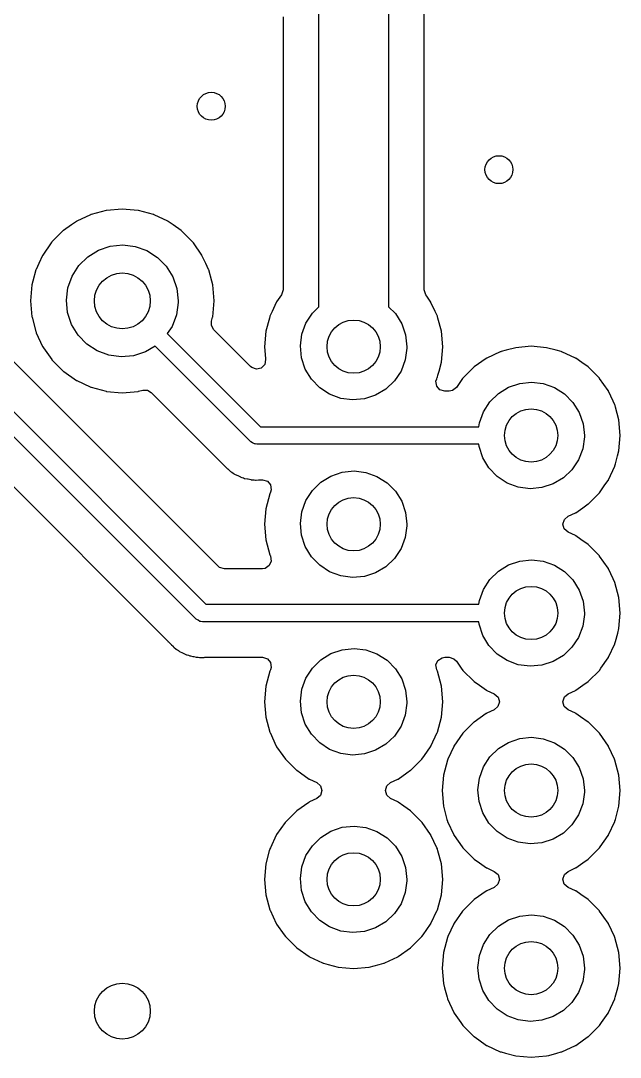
# Model space of a CAD drawing. Extents: x 3.43 to 6.79, y -5.81 to -1.74.
# Drawn here: x 5.97 to 6.308, y -5.2 to -4.616 of the extents above; entities that cross this region are included whole.
import ezdxf

# ---------------------------------------------------------------- set-up
doc = ezdxf.new("R2010")
doc.units = 0
doc.header["$MEASUREMENT"] = 0
doc.layers.add('BLACK', color=7, linetype='CONTINUOUS')

msp = doc.modelspace()

# ---------------------------------------------------------------- linework, layer by layer
at = {"layer": 'BLACK', "linetype": 'CONTINUOUS'}
for p, q in [((6.13795, -4.77711), (6.13795, -4.49386)), ((6.17732, -4.50481), (6.17732, -4.77708)), ((6.19734, -4.7675), (6.19734, -4.51531)), ((6.11793, -4.61374), (6.11793, -4.76749)), ((6.01813, -4.7229), (6.00984, -4.72513)), ((6.01834, -4.72285), (6.01813, -4.7229)), ((6.01813, -4.7229), (6.01813, -4.7229)), ((6.02732, -4.72206), (6.01834, -4.72285)), ((6.0363, -4.72285), (6.02732, -4.72206)), ((6.03651, -4.7229), (6.0363, -4.72285)), ((6.0448, -4.72513), (6.03651, -4.7229)), ((6.03651, -4.7229), (6.03651, -4.7229)), ((6.00944, -4.72527), (6.00166, -4.7289)), ((6.00963, -4.72518), (6.00944, -4.72527)), ((6.00944, -4.72527), (6.00944, -4.72527)), ((6.00984, -4.72513), (6.00963, -4.72518)), ((6.00984, -4.72513), (6.00984, -4.72513)), ((6.04501, -4.72518), (6.0448, -4.72513)), ((6.0448, -4.72513), (6.0448, -4.72513)), ((6.0452, -4.72527), (6.04501, -4.72518)), ((6.05298, -4.7289), (6.0452, -4.72527)), ((6.0452, -4.72527), (6.0452, -4.72527)), ((5.99408, -4.73416), (5.9877, -4.74054)), ((5.99426, -4.73404), (5.99408, -4.73416)), ((5.99875, -4.73089), (5.99426, -4.73404)), ((5.99426, -4.73404), (5.99426, -4.73404)), ((6.00146, -4.72899), (5.99875, -4.73089)), ((6.00166, -4.7289), (6.00146, -4.72899)), ((6.00166, -4.7289), (6.00166, -4.7289)), ((6.05318, -4.72899), (6.05298, -4.7289)), ((6.05298, -4.7289), (6.05298, -4.7289)), ((6.05588, -4.73089), (6.05318, -4.72899)), ((6.06038, -4.73404), (6.05588, -4.73089)), ((6.06056, -4.73416), (6.06038, -4.73404)), ((6.06038, -4.73404), (6.06038, -4.73404)), ((6.06693, -4.74054), (6.06056, -4.73416)), ((5.9873, -4.74111), (5.98253, -4.74792)), ((5.98758, -4.74071), (5.9873, -4.74111)), ((5.9877, -4.74054), (5.98758, -4.74071)), ((5.98758, -4.74071), (5.98758, -4.74071)), ((6.00793, -4.74896), (6.01391, -4.74528)), ((6.01391, -4.74528), (6.02056, -4.74301)), ((6.02056, -4.74301), (6.02754, -4.74228)), ((6.02754, -4.74228), (6.03451, -4.74311)), ((6.03451, -4.74311), (6.04113, -4.74547)), ((6.04113, -4.74547), (6.04705, -4.74923)), ((6.06706, -4.74071), (6.06693, -4.74054)), ((6.06734, -4.74111), (6.06706, -4.74071)), ((6.06706, -4.74071), (6.06706, -4.74071)), ((6.0721, -4.74792), (6.06734, -4.74111)), ((5.98244, -4.74812), (5.98029, -4.75274)), ((5.98253, -4.74792), (5.98244, -4.74812)), ((5.98244, -4.74812), (5.98244, -4.74812)), ((6.00291, -4.75387), (6.00793, -4.74896)), ((6.04705, -4.74923), (6.052, -4.75421)), ((6.07219, -4.74812), (6.0721, -4.74792)), ((6.07435, -4.75274), (6.07219, -4.74812)), ((6.07219, -4.74812), (6.07219, -4.74812)), ((5.97867, -4.7563), (5.97694, -4.76273)), ((5.97873, -4.75609), (5.97867, -4.7563)), ((5.97867, -4.7563), (5.97867, -4.7563)), ((5.98029, -4.75274), (5.97873, -4.75609)), ((5.99911, -4.75977), (6.00291, -4.75387)), ((6.052, -4.75421), (6.05572, -4.76017)), ((6.07591, -4.75609), (6.07435, -4.75274)), ((6.07597, -4.7563), (6.07591, -4.75609)), ((6.07769, -4.76273), (6.07597, -4.7563)), ((6.07597, -4.7563), (6.07597, -4.7563)), ((5.97694, -4.76273), (5.97639, -4.7648)), ((5.99671, -4.76637), (5.99911, -4.75977)), ((6.05572, -4.76017), (6.05803, -4.7668)), ((6.07825, -4.7648), (6.07769, -4.76273)), ((5.97639, -4.7648), (5.97561, -4.77378)), ((5.99583, -4.77334), (5.99671, -4.76637)), ((6.05803, -4.7668), (6.05881, -4.77378)), ((6.07903, -4.77378), (6.07825, -4.7648)), ((6.11793, -4.76749), (6.11704, -4.77034)), ((6.19824, -4.77035), (6.19734, -4.7675)), ((5.97561, -4.77378), (5.97639, -4.78276)), ((5.99651, -4.78032), (5.99583, -4.77334)), ((6.0588, -4.77466), (6.05783, -4.78161)), ((6.05881, -4.77378), (6.0588, -4.77466)), ((6.07825, -4.78276), (6.07903, -4.77378)), ((6.11406, -4.77465), (6.11165, -4.77982)), ((6.11415, -4.77446), (6.11406, -4.77465)), ((6.11406, -4.77465), (6.11406, -4.77465)), ((6.11427, -4.77428), (6.11415, -4.77446)), ((6.11704, -4.77034), (6.11427, -4.77428)), ((6.11427, -4.77428), (6.11427, -4.77428)), ((6.1988, -4.77114), (6.19824, -4.77035)), ((6.20112, -4.77446), (6.1988, -4.77114)), ((6.20121, -4.77465), (6.20112, -4.77446)), ((6.20362, -4.77982), (6.20121, -4.77465)), ((6.20121, -4.77465), (6.20121, -4.77465)), ((5.99873, -4.78699), (5.99651, -4.78032)), ((6.11165, -4.77982), (6.11045, -4.78239)), ((6.13076, -4.78622), (6.13439, -4.7806)), ((6.13439, -4.7806), (6.13795, -4.77711)), ((6.17732, -4.77708), (6.18114, -4.78093)), ((6.18114, -4.78093), (6.18469, -4.7866)), ((6.20482, -4.78239), (6.20362, -4.77982)), ((6.08128, -4.92317), (5.945, -4.7869)), ((5.97639, -4.78276), (5.97645, -4.78296)), ((5.97645, -4.78296), (5.97645, -4.78296)), ((5.97645, -4.78296), (5.97862, -4.79106)), ((6.00236, -4.79299), (5.99873, -4.78699)), ((6.05783, -4.78161), (6.05533, -4.78817)), ((6.07752, -4.78759), (6.07758, -4.78525)), ((6.07758, -4.78525), (6.07819, -4.78296)), ((6.07819, -4.78296), (6.07825, -4.78276)), ((6.07819, -4.78296), (6.07819, -4.78296)), ((6.11018, -4.78341), (6.10819, -4.79084)), ((6.1104, -4.7826), (6.11018, -4.78341)), ((6.11045, -4.78239), (6.1104, -4.7826)), ((6.1104, -4.7826), (6.1104, -4.7826)), ((6.12848, -4.79251), (6.13076, -4.78622)), ((6.18469, -4.7866), (6.18689, -4.79292)), ((6.20487, -4.7826), (6.20482, -4.78239)), ((6.20509, -4.78341), (6.20487, -4.7826)), ((6.20487, -4.7826), (6.20487, -4.7826)), ((6.20708, -4.79084), (6.20509, -4.78341)), ((5.91882, -4.78902), (6.07444, -4.94465)), ((5.97862, -4.79106), (5.97873, -4.79146)), ((5.97873, -4.79146), (5.97882, -4.79166)), ((5.97882, -4.79166), (5.97882, -4.79166)), ((5.97882, -4.79166), (5.98244, -4.79944)), ((6.00724, -4.79804), (6.00236, -4.79299)), ((6.05533, -4.78817), (6.05267, -4.79217)), ((6.05267, -4.79217), (6.10515, -4.84465)), ((6.07886, -4.79005), (6.07752, -4.78759)), ((6.09961, -4.8108), (6.07886, -4.79005)), ((6.10819, -4.79084), (6.10742, -4.79956)), ((6.12764, -4.79914), (6.12848, -4.79251)), ((6.18689, -4.79292), (6.18763, -4.79956)), ((6.20784, -4.79956), (6.20708, -4.79084)), ((6.06892, -4.95305), (5.91193, -4.79606)), ((6.01312, -4.80189), (6.00724, -4.79804)), ((5.98244, -4.79944), (5.98244, -4.79944)), ((5.98244, -4.79944), (5.98253, -4.79963)), ((5.98253, -4.79963), (5.98287, -4.80011)), ((5.98287, -4.80011), (5.98753, -4.80677)), ((6.0197, -4.80434), (6.01312, -4.80189)), ((6.02666, -4.80526), (6.0197, -4.80434)), ((6.03365, -4.80463), (6.02666, -4.80526)), ((6.04033, -4.80246), (6.03365, -4.80463)), ((6.04579, -4.7992), (6.04033, -4.80246)), ((6.09963, -4.85305), (6.04579, -4.7992)), ((6.10742, -4.79956), (6.10801, -4.80623)), ((6.12829, -4.8058), (6.12764, -4.79914)), ((6.18762, -4.8004), (6.18669, -4.80702)), ((6.18763, -4.79956), (6.18762, -4.8004)), ((6.20708, -4.80828), (6.20784, -4.79956)), ((6.24026, -4.80247), (6.23272, -4.80599)), ((6.24046, -4.80238), (6.24026, -4.80247)), ((6.24026, -4.80247), (6.24026, -4.80247)), ((6.24067, -4.80232), (6.24046, -4.80238)), ((6.24362, -4.80153), (6.24067, -4.80232)), ((6.24067, -4.80232), (6.24067, -4.80232)), ((6.24891, -4.80012), (6.24362, -4.80153)), ((6.25763, -4.79935), (6.24891, -4.80012)), ((6.26635, -4.80012), (6.25763, -4.79935)), ((6.27165, -4.80153), (6.26635, -4.80012)), ((6.2746, -4.80232), (6.27165, -4.80153)), ((6.27481, -4.80238), (6.2746, -4.80232)), ((6.2746, -4.80232), (6.2746, -4.80232)), ((6.275, -4.80247), (6.27481, -4.80238)), ((6.28254, -4.80599), (6.275, -4.80247)), ((6.275, -4.80247), (6.275, -4.80247)), ((5.98753, -4.80677), (5.9877, -4.80702)), ((5.9877, -4.80702), (5.99408, -4.81339)), ((6.10751, -4.8096), (6.10557, -4.8116)), ((6.10806, -4.80686), (6.10751, -4.8096)), ((6.10801, -4.80623), (6.10806, -4.80686)), ((6.1304, -4.81215), (6.12829, -4.8058)), ((6.18669, -4.80702), (6.18432, -4.81328)), ((6.20573, -4.81332), (6.20708, -4.80828)), ((6.23235, -4.8062), (6.22554, -4.81097)), ((6.23253, -4.80608), (6.23235, -4.8062)), ((6.23235, -4.8062), (6.23235, -4.8062)), ((6.23272, -4.80599), (6.23253, -4.80608)), ((6.23272, -4.80599), (6.23272, -4.80599)), ((6.28274, -4.80608), (6.28254, -4.80599)), ((6.28254, -4.80599), (6.28254, -4.80599)), ((6.28614, -4.80846), (6.28274, -4.80608)), ((6.28973, -4.81097), (6.28614, -4.80846)), ((5.99408, -4.81339), (5.99426, -4.81351)), ((5.99426, -4.81351), (5.99426, -4.81351)), ((5.99426, -4.81351), (5.9943, -4.81354)), ((5.9943, -4.81354), (6.00146, -4.81856)), ((6.10021, -4.81131), (6.09961, -4.8108)), ((6.10284, -4.81224), (6.10021, -4.81131)), ((6.10557, -4.8116), (6.10284, -4.81224)), ((6.13387, -4.81787), (6.1304, -4.81215)), ((6.18432, -4.81328), (6.18062, -4.81885)), ((6.20482, -4.81674), (6.20515, -4.8155)), ((6.20515, -4.8155), (6.20573, -4.81332)), ((6.22536, -4.8111), (6.21917, -4.81729)), ((6.22554, -4.81098), (6.22536, -4.8111)), ((6.22554, -4.81097), (6.22554, -4.81098)), ((6.28973, -4.81098), (6.28973, -4.81097)), ((6.28991, -4.8111), (6.28973, -4.81098)), ((6.2961, -4.81729), (6.28991, -4.8111)), ((5.90973, -4.82217), (6.05257, -4.96501)), ((6.00146, -4.81856), (6.00166, -4.81865)), ((6.00166, -4.81865), (6.00166, -4.81865)), ((6.00166, -4.81865), (6.0092, -4.82217)), ((6.0092, -4.82217), (6.00963, -4.82237)), ((6.13851, -4.82268), (6.13387, -4.81787)), ((6.18062, -4.81885), (6.17577, -4.82346)), ((6.20401, -4.81896), (6.20443, -4.81757)), ((6.20441, -4.82173), (6.20401, -4.81896)), ((6.20624, -4.82384), (6.20441, -4.82173)), ((6.20443, -4.81757), (6.20472, -4.81693)), ((6.20472, -4.81693), (6.20473, -4.81693)), ((6.20473, -4.81693), (6.20482, -4.81674)), ((6.21905, -4.81747), (6.21551, -4.82251)), ((6.21917, -4.81729), (6.21905, -4.81747)), ((6.21905, -4.81747), (6.21905, -4.81747)), ((6.24486, -4.82242), (6.25119, -4.82026)), ((6.25119, -4.82026), (6.25784, -4.81956)), ((6.25784, -4.81956), (6.26448, -4.82036)), ((6.26448, -4.82036), (6.27079, -4.8226)), ((6.29622, -4.81747), (6.2961, -4.81729)), ((6.30099, -4.82428), (6.29622, -4.81747)), ((6.29622, -4.81747), (6.29622, -4.81747)), ((6.00963, -4.82237), (6.00984, -4.82243)), ((6.00984, -4.82243), (6.00984, -4.82243)), ((6.00984, -4.82243), (6.01813, -4.82465)), ((6.01813, -4.82465), (6.01813, -4.82465)), ((6.01813, -4.82465), (6.01834, -4.8247)), ((6.01834, -4.8247), (6.02732, -4.82549)), ((6.02732, -4.82549), (6.0363, -4.8247)), ((6.0363, -4.8247), (6.03651, -4.82465)), ((6.03651, -4.82465), (6.0388, -4.82403)), ((6.03651, -4.82465), (6.03651, -4.82465)), ((6.0388, -4.82403), (6.04159, -4.8241)), ((6.04159, -4.8241), (6.04359, -4.82532)), ((6.04359, -4.82532), (6.06372, -4.84545)), ((6.14411, -4.82634), (6.13851, -4.82268)), ((6.15038, -4.82867), (6.14411, -4.82634)), ((6.17003, -4.82688), (6.16367, -4.82895)), ((6.17577, -4.82346), (6.17003, -4.82688)), ((6.20892, -4.82463), (6.20624, -4.82384)), ((6.21145, -4.82463), (6.20892, -4.82463)), ((6.21333, -4.82426), (6.21145, -4.82463)), ((6.21551, -4.82251), (6.21333, -4.82426)), ((6.23439, -4.8306), (6.23916, -4.82592)), ((6.23916, -4.82592), (6.24486, -4.82242)), ((6.27079, -4.8226), (6.27643, -4.82618)), ((6.27643, -4.82618), (6.28114, -4.83093)), ((6.30112, -4.82446), (6.30099, -4.82428)), ((6.30121, -4.82465), (6.30112, -4.82446)), ((6.30381, -4.83024), (6.30121, -4.82465)), ((6.30121, -4.82465), (6.30121, -4.82465)), ((6.15701, -4.82956), (6.15038, -4.82867)), ((6.16367, -4.82895), (6.15701, -4.82956)), ((6.23076, -4.83622), (6.23439, -4.8306)), ((6.28114, -4.83093), (6.28469, -4.8366)), ((6.30482, -4.83239), (6.30381, -4.83024)), ((6.30487, -4.8326), (6.30482, -4.83239)), ((6.30517, -4.8337), (6.30487, -4.8326)), ((6.30487, -4.8326), (6.30487, -4.8326)), ((6.30708, -4.84084), (6.30517, -4.8337)), ((6.22848, -4.84251), (6.23076, -4.83622)), ((6.28469, -4.8366), (6.28689, -4.84292)), ((6.06372, -4.84545), (6.08328, -4.86501)), ((6.10515, -4.84465), (6.22821, -4.84465)), ((6.22821, -4.84465), (6.22848, -4.84251)), ((6.28689, -4.84292), (6.28763, -4.84956)), ((6.30784, -4.84956), (6.30708, -4.84084)), ((6.28762, -4.8504), (6.28669, -4.85702)), ((6.28763, -4.84956), (6.28762, -4.8504)), ((6.30708, -4.85828), (6.30784, -4.84956)), ((6.10069, -4.85363), (6.09963, -4.85305)), ((6.10171, -4.85429), (6.10069, -4.85363)), ((6.10196, -4.85432), (6.10171, -4.85429)), ((6.10206, -4.85438), (6.10196, -4.85432)), ((6.10224, -4.85436), (6.10206, -4.85438)), ((6.10311, -4.85449), (6.10224, -4.85436)), ((6.22816, -4.85449), (6.10311, -4.85449)), ((6.22829, -4.8558), (6.22816, -4.85449)), ((6.2304, -4.86215), (6.22829, -4.8558)), ((6.28669, -4.85702), (6.28432, -4.86328)), ((6.23387, -4.86787), (6.2304, -4.86215)), ((6.30512, -4.86559), (6.30634, -4.86104)), ((6.30634, -4.86104), (6.30708, -4.85828)), ((6.08328, -4.86501), (6.08358, -4.86534)), ((6.08358, -4.86534), (6.08374, -4.86559)), ((6.08374, -4.86559), (6.08397, -4.8658)), ((6.08397, -4.8658), (6.08569, -4.86743)), ((6.08569, -4.86743), (6.08581, -4.86754)), ((6.08581, -4.86754), (6.08658, -4.86831)), ((6.08658, -4.86831), (6.08671, -4.86841)), ((6.08671, -4.86841), (6.08706, -4.86871)), ((6.08706, -4.86871), (6.08833, -4.8699)), ((6.23851, -4.87268), (6.23387, -4.86787)), ((6.28062, -4.86885), (6.27577, -4.87346)), ((6.28432, -4.86328), (6.28062, -4.86885)), ((6.30121, -4.87447), (6.30473, -4.86693)), ((6.30473, -4.86693), (6.30482, -4.86674)), ((6.30473, -4.86693), (6.30473, -4.86693)), ((6.30482, -4.86674), (6.30512, -4.86559)), ((6.08833, -4.8699), (6.08861, -4.87006)), ((6.08861, -4.87006), (6.08861, -4.87006)), ((6.08861, -4.87006), (6.08903, -4.87029)), ((6.08903, -4.87029), (6.08968, -4.87072)), ((6.08968, -4.87072), (6.09031, -4.87121)), ((6.09031, -4.87121), (6.0906, -4.87133)), ((6.0906, -4.87133), (6.0906, -4.87133)), ((6.0906, -4.87133), (6.09191, -4.8719)), ((6.09191, -4.8719), (6.09233, -4.8721)), ((6.09233, -4.8721), (6.09386, -4.87294)), ((6.09386, -4.87294), (6.09416, -4.87302)), ((6.09416, -4.87302), (6.09416, -4.87302)), ((6.09416, -4.87302), (6.09463, -4.87314)), ((6.09463, -4.87314), (6.09536, -4.87339)), ((6.09536, -4.87339), (6.09555, -4.87347)), ((6.09555, -4.87347), (6.0961, -4.87371)), ((6.0961, -4.87371), (6.0964, -4.87376)), ((6.0964, -4.87376), (6.09641, -4.87376)), ((6.09641, -4.87376), (6.09782, -4.87398)), ((6.09782, -4.87398), (6.09827, -4.87407)), ((6.09827, -4.87407), (6.09966, -4.87443)), ((6.09966, -4.87443), (6.09996, -4.87451)), ((6.09996, -4.87451), (6.10076, -4.87451)), ((6.10076, -4.87451), (6.10153, -4.87457)), ((6.10153, -4.87457), (6.10232, -4.87469)), ((6.10232, -4.87469), (6.10263, -4.87466)), ((6.10263, -4.87466), (6.10405, -4.87453)), ((6.10405, -4.87453), (6.10452, -4.87451)), ((6.10452, -4.87451), (6.10634, -4.87451)), ((6.10634, -4.87451), (6.10902, -4.8753)), ((6.13916, -4.87592), (6.14486, -4.87242)), ((6.14486, -4.87242), (6.15119, -4.87026)), ((6.15119, -4.87026), (6.15784, -4.86956)), ((6.15784, -4.86956), (6.16448, -4.87036)), ((6.16448, -4.87036), (6.17078, -4.8726)), ((6.17078, -4.8726), (6.17643, -4.87618)), ((6.24411, -4.87634), (6.23851, -4.87268)), ((6.27577, -4.87346), (6.27003, -4.87688)), ((6.30099, -4.87485), (6.30112, -4.87467)), ((6.30112, -4.87467), (6.30121, -4.87447)), ((6.30121, -4.87447), (6.30121, -4.87447)), ((6.10902, -4.8753), (6.11085, -4.87741)), ((6.11125, -4.88017), (6.11084, -4.88156)), ((6.11085, -4.87741), (6.11125, -4.88017)), ((6.13439, -4.8806), (6.13916, -4.87592)), ((6.17643, -4.87618), (6.18114, -4.88093)), ((6.25038, -4.87867), (6.24411, -4.87634)), ((6.25701, -4.87956), (6.25038, -4.87867)), ((6.26367, -4.87895), (6.25701, -4.87956)), ((6.27003, -4.87688), (6.26367, -4.87895)), ((6.2961, -4.88184), (6.2992, -4.87741)), ((6.2992, -4.87741), (6.30099, -4.87485)), ((6.30099, -4.87485), (6.30099, -4.87485)), ((6.11045, -4.88239), (6.10819, -4.89084)), ((6.11084, -4.88156), (6.11045, -4.88239)), ((6.12848, -4.89251), (6.13076, -4.88622)), ((6.13076, -4.88622), (6.13439, -4.8806)), ((6.18114, -4.88093), (6.18469, -4.8866)), ((6.28991, -4.88803), (6.2961, -4.88184)), ((6.10819, -4.89084), (6.10742, -4.89956)), ((6.18469, -4.8866), (6.18689, -4.89292)), ((6.28274, -4.89305), (6.28675, -4.89024)), ((6.28675, -4.89024), (6.28973, -4.88815)), ((6.28973, -4.88815), (6.28991, -4.88803)), ((6.28973, -4.88815), (6.28973, -4.88815)), ((6.12764, -4.89914), (6.12848, -4.89251)), ((6.18689, -4.89292), (6.18763, -4.89956)), ((6.27554, -4.89952), (6.27635, -4.89685)), ((6.27635, -4.89685), (6.27841, -4.89507)), ((6.27841, -4.89507), (6.28254, -4.89314)), ((6.28254, -4.89314), (6.28274, -4.89305)), ((6.28254, -4.89314), (6.28254, -4.89314)), ((6.10742, -4.89956), (6.10819, -4.90828)), ((6.12829, -4.9058), (6.12764, -4.89914)), ((6.18762, -4.9004), (6.18669, -4.90702)), ((6.18763, -4.89956), (6.18762, -4.9004)), ((6.27631, -4.90221), (6.27554, -4.89952)), ((6.27841, -4.90406), (6.27631, -4.90221)), ((6.10819, -4.90828), (6.11045, -4.91674)), ((6.1304, -4.91215), (6.12829, -4.9058)), ((6.18669, -4.90702), (6.18432, -4.91328)), ((6.28254, -4.90599), (6.27841, -4.90406)), ((6.28274, -4.90608), (6.28254, -4.90599)), ((6.28254, -4.90599), (6.28254, -4.90599)), ((6.28558, -4.90807), (6.28274, -4.90608)), ((6.28973, -4.91097), (6.28558, -4.90807)), ((6.13387, -4.91787), (6.1304, -4.91215)), ((6.18432, -4.91328), (6.18062, -4.91885)), ((6.28973, -4.91098), (6.28973, -4.91097)), ((6.28991, -4.9111), (6.28973, -4.91098)), ((6.2961, -4.91729), (6.28991, -4.9111)), ((6.11126, -4.92033), (6.11012, -4.92288)), ((6.11045, -4.91674), (6.11054, -4.91693)), ((6.11054, -4.91693), (6.11054, -4.91693)), ((6.11054, -4.91693), (6.11084, -4.91757)), ((6.11084, -4.91757), (6.11126, -4.92033)), ((6.13851, -4.92268), (6.13387, -4.91787)), ((6.18062, -4.91885), (6.17577, -4.92346)), ((6.24486, -4.92242), (6.25119, -4.92026)), ((6.25119, -4.92026), (6.25784, -4.91956)), ((6.25784, -4.91956), (6.26448, -4.92036)), ((6.26448, -4.92036), (6.27079, -4.9226)), ((6.29622, -4.91747), (6.2961, -4.91729)), ((6.30099, -4.92428), (6.29622, -4.91747)), ((6.29622, -4.91747), (6.29622, -4.91747)), ((6.08211, -4.92384), (6.08128, -4.92317)), ((6.08479, -4.92463), (6.08211, -4.92384)), ((6.10634, -4.92463), (6.08479, -4.92463)), ((6.10778, -4.92441), (6.10634, -4.92463)), ((6.11012, -4.92288), (6.10778, -4.92441)), ((6.14411, -4.92634), (6.13851, -4.92268)), ((6.15038, -4.92867), (6.14411, -4.92634)), ((6.17003, -4.92688), (6.16367, -4.92895)), ((6.17577, -4.92346), (6.17003, -4.92688)), ((6.23439, -4.9306), (6.23916, -4.92592)), ((6.23916, -4.92592), (6.24486, -4.92242)), ((6.27079, -4.9226), (6.27643, -4.92618)), ((6.27643, -4.92618), (6.28114, -4.93093)), ((6.30112, -4.92446), (6.30099, -4.92428)), ((6.30121, -4.92465), (6.30112, -4.92446)), ((6.30387, -4.93035), (6.30121, -4.92465)), ((6.30121, -4.92465), (6.30121, -4.92465)), ((6.15701, -4.92956), (6.15038, -4.92867)), ((6.16367, -4.92895), (6.15701, -4.92956)), ((6.23076, -4.93622), (6.23439, -4.9306)), ((6.28114, -4.93093), (6.28469, -4.9366)), ((6.30482, -4.93239), (6.30387, -4.93035)), ((6.30708, -4.94084), (6.30482, -4.93239)), ((6.22848, -4.94251), (6.23076, -4.93622)), ((6.28469, -4.9366), (6.28689, -4.94292)), ((6.07444, -4.94465), (6.22821, -4.94465)), ((6.22821, -4.94465), (6.22848, -4.94251)), ((6.28689, -4.94292), (6.28763, -4.94956)), ((6.30784, -4.94956), (6.30708, -4.94084)), ((6.28762, -4.9504), (6.28669, -4.95702)), ((6.28763, -4.94956), (6.28762, -4.9504)), ((6.30708, -4.95828), (6.30784, -4.94956)), ((6.06999, -4.95363), (6.06892, -4.95305)), ((6.071, -4.95429), (6.06999, -4.95363)), ((6.07126, -4.95432), (6.071, -4.95429)), ((6.07135, -4.95438), (6.07126, -4.95432)), ((6.07153, -4.95436), (6.07135, -4.95438)), ((6.0724, -4.95449), (6.07153, -4.95436)), ((6.22816, -4.95449), (6.0724, -4.95449)), ((6.22829, -4.9558), (6.22816, -4.95449)), ((6.2304, -4.96215), (6.22829, -4.9558)), ((6.23387, -4.96787), (6.2304, -4.96215)), ((6.28669, -4.95702), (6.28432, -4.96328)), ((6.30512, -4.96559), (6.30638, -4.9609)), ((6.30638, -4.9609), (6.30708, -4.95828)), ((6.05257, -4.96501), (6.05287, -4.96534)), ((6.05287, -4.96534), (6.05303, -4.96559)), ((6.05303, -4.96559), (6.05326, -4.9658)), ((6.05326, -4.9658), (6.05499, -4.96743)), ((6.05499, -4.96743), (6.0551, -4.96754)), ((6.0551, -4.96754), (6.05588, -4.96831)), ((6.23851, -4.97268), (6.23387, -4.96787)), ((6.28432, -4.96328), (6.28062, -4.96885)), ((6.30121, -4.97447), (6.30473, -4.96693)), ((6.30473, -4.96693), (6.30482, -4.96674)), ((6.30473, -4.96693), (6.30473, -4.96693)), ((6.30482, -4.96674), (6.30512, -4.96559)), ((6.05588, -4.96831), (6.056, -4.96841)), ((6.056, -4.96841), (6.056, -4.96841)), ((6.056, -4.96841), (6.056, -4.96841)), ((6.056, -4.96841), (6.05636, -4.96871)), ((6.05636, -4.96871), (6.05763, -4.9699)), ((6.05763, -4.9699), (6.0579, -4.97006)), ((6.0579, -4.97006), (6.0579, -4.97006)), ((6.0579, -4.97006), (6.05832, -4.97029)), ((6.05832, -4.97029), (6.05897, -4.97072)), ((6.05897, -4.97072), (6.05936, -4.97101)), ((6.05936, -4.97101), (6.05936, -4.97101)), ((6.05936, -4.97101), (6.0596, -4.97121)), ((6.0596, -4.97121), (6.0612, -4.9719)), ((6.0612, -4.9719), (6.06162, -4.9721)), ((6.06162, -4.9721), (6.06315, -4.97294)), ((6.06315, -4.97294), (6.06345, -4.97302)), ((6.06345, -4.97302), (6.06345, -4.97302)), ((6.06345, -4.97302), (6.06392, -4.97314)), ((6.06392, -4.97314), (6.06466, -4.97339)), ((6.06466, -4.97339), (6.06539, -4.97371)), ((6.06539, -4.97371), (6.0657, -4.97376)), ((6.0657, -4.97376), (6.0657, -4.97376)), ((6.0657, -4.97376), (6.06711, -4.97398)), ((6.06711, -4.97398), (6.06756, -4.97408)), ((6.13916, -4.97592), (6.14486, -4.97242)), ((6.14486, -4.97242), (6.15119, -4.97026)), ((6.15119, -4.97026), (6.15784, -4.96956)), ((6.15784, -4.96956), (6.16448, -4.97036)), ((6.16448, -4.97036), (6.17078, -4.9726)), ((6.17078, -4.9726), (6.17643, -4.97618)), ((6.24411, -4.97634), (6.23851, -4.97268)), ((6.27577, -4.97346), (6.27003, -4.97688)), ((6.28062, -4.96885), (6.27577, -4.97346)), ((6.06756, -4.97408), (6.06895, -4.97443)), ((6.06895, -4.97443), (6.06925, -4.97451)), ((6.06925, -4.97451), (6.07005, -4.97451)), ((6.07005, -4.97451), (6.07082, -4.97457)), ((6.07082, -4.97457), (6.07161, -4.97469)), ((6.07161, -4.97469), (6.07192, -4.97466)), ((6.07192, -4.97466), (6.07334, -4.97453)), ((6.07334, -4.97453), (6.07381, -4.97451)), ((6.07381, -4.97451), (6.10634, -4.97451)), ((6.10634, -4.97451), (6.10902, -4.9753)), ((6.10902, -4.9753), (6.11085, -4.97741)), ((6.11085, -4.97741), (6.11125, -4.98017)), ((6.13439, -4.9806), (6.13916, -4.97592)), ((6.17643, -4.97618), (6.18114, -4.98093)), ((6.20401, -4.9788), (6.20515, -4.97625)), ((6.20443, -4.98156), (6.20401, -4.9788)), ((6.20515, -4.97625), (6.20749, -4.97472)), ((6.20749, -4.97472), (6.20893, -4.97451)), ((6.20893, -4.97451), (6.21146, -4.97451)), ((6.21146, -4.97451), (6.21414, -4.9753)), ((6.21414, -4.9753), (6.21552, -4.97662)), ((6.21552, -4.97662), (6.21829, -4.98058)), ((6.25038, -4.97867), (6.24411, -4.97634)), ((6.25701, -4.97956), (6.25038, -4.97867)), ((6.26367, -4.97895), (6.25701, -4.97956)), ((6.27003, -4.97688), (6.26367, -4.97895)), ((6.29698, -4.98058), (6.30099, -4.97485)), ((6.30099, -4.97485), (6.30112, -4.97467)), ((6.30099, -4.97485), (6.30099, -4.97485)), ((6.30112, -4.97467), (6.30121, -4.97447)), ((6.30121, -4.97447), (6.30121, -4.97447)), ((6.11045, -4.98239), (6.10819, -4.99084)), ((6.11084, -4.98156), (6.11045, -4.98239)), ((6.11125, -4.98017), (6.11084, -4.98156)), ((6.13076, -4.98622), (6.13439, -4.9806)), ((6.18114, -4.98093), (6.18469, -4.9866)), ((6.20482, -4.98239), (6.20443, -4.98156)), ((6.20708, -4.99084), (6.20482, -4.98239)), ((6.21829, -4.98058), (6.21917, -4.98184)), ((6.21917, -4.98184), (6.22536, -4.98803)), ((6.28991, -4.98803), (6.2961, -4.98184)), ((6.2961, -4.98184), (6.29698, -4.98058)), ((6.10819, -4.99084), (6.10742, -4.99956)), ((6.12848, -4.99251), (6.13076, -4.98622)), ((6.18469, -4.9866), (6.18689, -4.99292)), ((6.20784, -4.99956), (6.20708, -4.99084)), ((6.22536, -4.98803), (6.22554, -4.98815)), ((6.22554, -4.98815), (6.22554, -4.98815)), ((6.22554, -4.98815), (6.22852, -4.99024)), ((6.22852, -4.99024), (6.23253, -4.99305)), ((6.28274, -4.99305), (6.28675, -4.99024)), ((6.28675, -4.99024), (6.28973, -4.98815)), ((6.28973, -4.98815), (6.28991, -4.98803)), ((6.28973, -4.98815), (6.28973, -4.98815)), ((6.12764, -4.99914), (6.12848, -4.99251)), ((6.18689, -4.99292), (6.18763, -4.99956)), ((6.23253, -4.99305), (6.23272, -4.99314)), ((6.23272, -4.99314), (6.23272, -4.99314)), ((6.23272, -4.99314), (6.23686, -4.99507)), ((6.23686, -4.99507), (6.23896, -4.99691)), ((6.23896, -4.99691), (6.23973, -4.9996)), ((6.27554, -4.99952), (6.27635, -4.99685)), ((6.27635, -4.99685), (6.27841, -4.99507)), ((6.27841, -4.99507), (6.28254, -4.99314)), ((6.28254, -4.99314), (6.28274, -4.99305)), ((6.28254, -4.99314), (6.28254, -4.99314)), ((6.10742, -4.99956), (6.10819, -5.00828)), ((6.12829, -5.0058), (6.12764, -4.99914)), ((6.18762, -5.0004), (6.18669, -5.00702)), ((6.18763, -4.99956), (6.18762, -5.0004)), ((6.20708, -5.00828), (6.20784, -4.99956)), ((6.23892, -5.00228), (6.23686, -5.00406)), ((6.23973, -4.9996), (6.23892, -5.00228)), ((6.27631, -5.00221), (6.27554, -4.99952)), ((6.27841, -5.00406), (6.27631, -5.00221)), ((6.10819, -5.00828), (6.11045, -5.01674)), ((6.1304, -5.01215), (6.12829, -5.0058)), ((6.18669, -5.00702), (6.18432, -5.01328)), ((6.20482, -5.01674), (6.20708, -5.00828)), ((6.23235, -5.0062), (6.22554, -5.01097)), ((6.23253, -5.00608), (6.23235, -5.0062)), ((6.23235, -5.0062), (6.23235, -5.0062)), ((6.23272, -5.00599), (6.23253, -5.00608)), ((6.23686, -5.00406), (6.23272, -5.00599)), ((6.23272, -5.00599), (6.23272, -5.00599)), ((6.28254, -5.00599), (6.27841, -5.00406)), ((6.28274, -5.00608), (6.28254, -5.00599)), ((6.28254, -5.00599), (6.28254, -5.00599)), ((6.2855, -5.00801), (6.28274, -5.00608)), ((6.28973, -5.01097), (6.2855, -5.00801)), ((6.13387, -5.01787), (6.1304, -5.01215)), ((6.18432, -5.01328), (6.18062, -5.01885)), ((6.22536, -5.0111), (6.21917, -5.01729)), ((6.22554, -5.01098), (6.22536, -5.0111)), ((6.22554, -5.01097), (6.22554, -5.01098)), ((6.28973, -5.01098), (6.28973, -5.01097)), ((6.28991, -5.0111), (6.28973, -5.01098)), ((6.2961, -5.01729), (6.28991, -5.0111)), ((6.11045, -5.01674), (6.11054, -5.01693)), ((6.11054, -5.01693), (6.11054, -5.01693)), ((6.11054, -5.01693), (6.11406, -5.02447)), ((6.13851, -5.02268), (6.13387, -5.01787)), ((6.18062, -5.01885), (6.17577, -5.02346)), ((6.20121, -5.02447), (6.20473, -5.01693)), ((6.20473, -5.01693), (6.20482, -5.01674)), ((6.20473, -5.01693), (6.20473, -5.01693)), ((6.21917, -5.01729), (6.21415, -5.02446)), ((6.24486, -5.02242), (6.25119, -5.02026)), ((6.25119, -5.02026), (6.25784, -5.01956)), ((6.25784, -5.01956), (6.26448, -5.02036)), ((6.26448, -5.02036), (6.27079, -5.0226)), ((6.30112, -5.02446), (6.2961, -5.01729)), ((6.11406, -5.02447), (6.11406, -5.02447)), ((6.11406, -5.02447), (6.11415, -5.02467)), ((6.11415, -5.02467), (6.11427, -5.02485)), ((6.11427, -5.02485), (6.11427, -5.02485)), ((6.11427, -5.02485), (6.11769, -5.02973)), ((6.14411, -5.02634), (6.13851, -5.02268)), ((6.15038, -5.02867), (6.14411, -5.02634)), ((6.17577, -5.02346), (6.17003, -5.02688)), ((6.19757, -5.02973), (6.20099, -5.02485)), ((6.20099, -5.02485), (6.20112, -5.02467)), ((6.20099, -5.02485), (6.20099, -5.02485)), ((6.20112, -5.02467), (6.20121, -5.02447)), ((6.20121, -5.02447), (6.20121, -5.02447)), ((6.21406, -5.02465), (6.21071, -5.03184)), ((6.21415, -5.02446), (6.21406, -5.02465)), ((6.21406, -5.02465), (6.21406, -5.02465)), ((6.23439, -5.0306), (6.23916, -5.02592)), ((6.23916, -5.02592), (6.24486, -5.02242)), ((6.27079, -5.0226), (6.27643, -5.02618)), ((6.27643, -5.02618), (6.28114, -5.03093)), ((6.30121, -5.02465), (6.30112, -5.02446)), ((6.30456, -5.03184), (6.30121, -5.02465)), ((6.30121, -5.02465), (6.30121, -5.02465)), ((6.11769, -5.02973), (6.11917, -5.03184)), ((6.11917, -5.03184), (6.12536, -5.03803)), ((6.15701, -5.02956), (6.15038, -5.02867)), ((6.16367, -5.02895), (6.15701, -5.02956)), ((6.17003, -5.02688), (6.16367, -5.02895)), ((6.18991, -5.03803), (6.1961, -5.03184)), ((6.1961, -5.03184), (6.19757, -5.02973)), ((6.21071, -5.03184), (6.21045, -5.03239)), ((6.23076, -5.03622), (6.23439, -5.0306)), ((6.28114, -5.03093), (6.28469, -5.0366)), ((6.30482, -5.03239), (6.30456, -5.03184)), ((6.12536, -5.03803), (6.12554, -5.03815)), ((6.12554, -5.03815), (6.12554, -5.03815)), ((6.12554, -5.03815), (6.1277, -5.03966)), ((6.18757, -5.03966), (6.18973, -5.03815)), ((6.18973, -5.03815), (6.18991, -5.03803)), ((6.18973, -5.03815), (6.18973, -5.03815)), ((6.21045, -5.03239), (6.20819, -5.04084)), ((6.22848, -5.04251), (6.23076, -5.03622)), ((6.28469, -5.0366), (6.28689, -5.04292)), ((6.30708, -5.04084), (6.30482, -5.03239)), ((6.1277, -5.03966), (6.13253, -5.04305)), ((6.13253, -5.04305), (6.13272, -5.04314)), ((6.13272, -5.04314), (6.13272, -5.04314)), ((6.13272, -5.04314), (6.13686, -5.04507)), ((6.17841, -5.04507), (6.18254, -5.04314)), ((6.18254, -5.04314), (6.18274, -5.04305)), ((6.18254, -5.04314), (6.18254, -5.04314)), ((6.18274, -5.04305), (6.18757, -5.03966)), ((6.20819, -5.04084), (6.20742, -5.04956)), ((6.22764, -5.04914), (6.22848, -5.04251)), ((6.28689, -5.04292), (6.28763, -5.04956)), ((6.30784, -5.04956), (6.30708, -5.04084)), ((6.13686, -5.04507), (6.13896, -5.04691)), ((6.13973, -5.0496), (6.13892, -5.05228)), ((6.13896, -5.04691), (6.13973, -5.0496)), ((6.17554, -5.04952), (6.17635, -5.04685)), ((6.17631, -5.05221), (6.17554, -5.04952)), ((6.17635, -5.04685), (6.17841, -5.04507)), ((6.20742, -5.04956), (6.20819, -5.05828)), ((6.22829, -5.0558), (6.22764, -5.04914)), ((6.28763, -5.04956), (6.28762, -5.0504)), ((6.30708, -5.05828), (6.30784, -5.04956)), ((6.13686, -5.05406), (6.13272, -5.05599)), ((6.13892, -5.05228), (6.13686, -5.05406)), ((6.17841, -5.05406), (6.17631, -5.05221)), ((6.18254, -5.05599), (6.17841, -5.05406)), ((6.28762, -5.0504), (6.28669, -5.05702)), ((6.12536, -5.0611), (6.11917, -5.06729)), ((6.12554, -5.06098), (6.12536, -5.0611)), ((6.13235, -5.0562), (6.12554, -5.06097)), ((6.12554, -5.06097), (6.12554, -5.06098)), ((6.13253, -5.05608), (6.13235, -5.0562)), ((6.13235, -5.0562), (6.13235, -5.0562)), ((6.13272, -5.05599), (6.13253, -5.05608)), ((6.13272, -5.05599), (6.13272, -5.05599)), ((6.18274, -5.05608), (6.18254, -5.05599)), ((6.18254, -5.05599), (6.18254, -5.05599)), ((6.18589, -5.05828), (6.18274, -5.05608)), ((6.18973, -5.06097), (6.18589, -5.05828)), ((6.18973, -5.06098), (6.18973, -5.06097)), ((6.18991, -5.0611), (6.18973, -5.06098)), ((6.1961, -5.06729), (6.18991, -5.0611)), ((6.20819, -5.05828), (6.20918, -5.06201)), ((6.2304, -5.06215), (6.22829, -5.0558)), ((6.28669, -5.05702), (6.28432, -5.06328)), ((6.30608, -5.06201), (6.30708, -5.05828)), ((6.11917, -5.06729), (6.11905, -5.06747)), ((6.19622, -5.06747), (6.1961, -5.06729)), ((6.20918, -5.06201), (6.2102, -5.0658)), ((6.2102, -5.0658), (6.21045, -5.06674)), ((6.21045, -5.06674), (6.21054, -5.06693)), ((6.21054, -5.06693), (6.21054, -5.06693)), ((6.21054, -5.06693), (6.21406, -5.07447)), ((6.23387, -5.06787), (6.2304, -5.06215)), ((6.28432, -5.06328), (6.28062, -5.06885)), ((6.30121, -5.07447), (6.30473, -5.06693)), ((6.30473, -5.06693), (6.30482, -5.06674)), ((6.30473, -5.06693), (6.30473, -5.06693)), ((6.30482, -5.06674), (6.30507, -5.0658)), ((6.30507, -5.0658), (6.30608, -5.06201)), ((6.11905, -5.06747), (6.11427, -5.07428)), ((6.11905, -5.06747), (6.11905, -5.06747)), ((6.13916, -5.07592), (6.14486, -5.07242)), ((6.14486, -5.07242), (6.15119, -5.07026)), ((6.15119, -5.07026), (6.15784, -5.06956)), ((6.15784, -5.06956), (6.16448, -5.07036)), ((6.16448, -5.07036), (6.17078, -5.0726)), ((6.17078, -5.0726), (6.17643, -5.07618)), ((6.20099, -5.07428), (6.19622, -5.06747)), ((6.19622, -5.06747), (6.19622, -5.06747)), ((6.23851, -5.07268), (6.23387, -5.06787)), ((6.24411, -5.07634), (6.23851, -5.07268)), ((6.28062, -5.06885), (6.27577, -5.07346)), ((6.11406, -5.07465), (6.11071, -5.08184)), ((6.11415, -5.07446), (6.11406, -5.07465)), ((6.11406, -5.07465), (6.11406, -5.07465)), ((6.11427, -5.07428), (6.11415, -5.07446)), ((6.13439, -5.0806), (6.13916, -5.07592)), ((6.17643, -5.07618), (6.18114, -5.08093)), ((6.20112, -5.07446), (6.20099, -5.07428)), ((6.20121, -5.07465), (6.20112, -5.07446)), ((6.20456, -5.08184), (6.20121, -5.07465)), ((6.20121, -5.07465), (6.20121, -5.07465)), ((6.21406, -5.07447), (6.21406, -5.07447)), ((6.21406, -5.07447), (6.21415, -5.07467)), ((6.21415, -5.07467), (6.21427, -5.07485)), ((6.21427, -5.07485), (6.21427, -5.07485)), ((6.21427, -5.07485), (6.21877, -5.08127)), ((6.25038, -5.07867), (6.24411, -5.07634)), ((6.25701, -5.07956), (6.25038, -5.07867)), ((6.26367, -5.07895), (6.25701, -5.07956)), ((6.27003, -5.07688), (6.26367, -5.07895)), ((6.27577, -5.07346), (6.27003, -5.07688)), ((6.29649, -5.08127), (6.30099, -5.07485)), ((6.30099, -5.07485), (6.30112, -5.07467)), ((6.30099, -5.07485), (6.30099, -5.07485)), ((6.30112, -5.07467), (6.30121, -5.07447)), ((6.30121, -5.07447), (6.30121, -5.07447)), ((6.11013, -5.08358), (6.10819, -5.09084)), ((6.1104, -5.0826), (6.11013, -5.08358)), ((6.11045, -5.08239), (6.1104, -5.0826)), ((6.1104, -5.0826), (6.1104, -5.0826)), ((6.11071, -5.08184), (6.11045, -5.08239)), ((6.13076, -5.08622), (6.13439, -5.0806)), ((6.18114, -5.08093), (6.18469, -5.0866)), ((6.20482, -5.08239), (6.20456, -5.08184)), ((6.20487, -5.0826), (6.20482, -5.08239)), ((6.20514, -5.08358), (6.20487, -5.0826)), ((6.20487, -5.0826), (6.20487, -5.0826)), ((6.20708, -5.09084), (6.20514, -5.08358)), ((6.21877, -5.08127), (6.21917, -5.08184)), ((6.21917, -5.08184), (6.22536, -5.08803)), ((6.28991, -5.08803), (6.2961, -5.08184)), ((6.2961, -5.08184), (6.29649, -5.08127)), ((6.12848, -5.09251), (6.13076, -5.08622)), ((6.18469, -5.0866), (6.18689, -5.09292)), ((6.22536, -5.08803), (6.22554, -5.08815)), ((6.22554, -5.08815), (6.22554, -5.08815)), ((6.22554, -5.08815), (6.22852, -5.09024)), ((6.22852, -5.09024), (6.23253, -5.09305)), ((6.28274, -5.09305), (6.28675, -5.09024)), ((6.28675, -5.09024), (6.28973, -5.08815)), ((6.28973, -5.08815), (6.28991, -5.08803)), ((6.28973, -5.08815), (6.28973, -5.08815)), ((6.10819, -5.09084), (6.10742, -5.09956)), ((6.12764, -5.09914), (6.12848, -5.09251)), ((6.18689, -5.09292), (6.18763, -5.09956)), ((6.20784, -5.09956), (6.20708, -5.09084)), ((6.23253, -5.09305), (6.23272, -5.09314)), ((6.23272, -5.09314), (6.23272, -5.09314)), ((6.23272, -5.09314), (6.23686, -5.09507)), ((6.23686, -5.09507), (6.23896, -5.09691)), ((6.27635, -5.09685), (6.27841, -5.09507)), ((6.27841, -5.09507), (6.28254, -5.09314)), ((6.28254, -5.09314), (6.28274, -5.09305)), ((6.28254, -5.09314), (6.28254, -5.09314)), ((6.10742, -5.09956), (6.10819, -5.10828)), ((6.12829, -5.1058), (6.12764, -5.09914)), ((6.18762, -5.1004), (6.18669, -5.10702)), ((6.18763, -5.09956), (6.18762, -5.1004)), ((6.20708, -5.10828), (6.20784, -5.09956)), ((6.23892, -5.10228), (6.23686, -5.10406)), ((6.23973, -5.0996), (6.23892, -5.10228)), ((6.23896, -5.09691), (6.23973, -5.0996)), ((6.27554, -5.09952), (6.27635, -5.09685)), ((6.27631, -5.10221), (6.27554, -5.09952)), ((6.27841, -5.10406), (6.27631, -5.10221)), ((6.1304, -5.11215), (6.12829, -5.1058)), ((6.18669, -5.10702), (6.18432, -5.11328)), ((6.23235, -5.1062), (6.22554, -5.11097)), ((6.23253, -5.10608), (6.23235, -5.1062)), ((6.23235, -5.1062), (6.23235, -5.1062)), ((6.23272, -5.10599), (6.23253, -5.10608)), ((6.23686, -5.10406), (6.23272, -5.10599)), ((6.23272, -5.10599), (6.23272, -5.10599)), ((6.28254, -5.10599), (6.27841, -5.10406)), ((6.28274, -5.10608), (6.28254, -5.10599)), ((6.28254, -5.10599), (6.28254, -5.10599)), ((6.28558, -5.10807), (6.28274, -5.10608)), ((6.28973, -5.11097), (6.28558, -5.10807)), ((6.10819, -5.10828), (6.11045, -5.11674)), ((6.13387, -5.11787), (6.1304, -5.11215)), ((6.18432, -5.11328), (6.18062, -5.11885)), ((6.20482, -5.11674), (6.20708, -5.10828)), ((6.22536, -5.1111), (6.21917, -5.11729)), ((6.22554, -5.11098), (6.22536, -5.1111)), ((6.22554, -5.11097), (6.22554, -5.11098)), ((6.28973, -5.11098), (6.28973, -5.11097)), ((6.28991, -5.1111), (6.28973, -5.11098)), ((6.2961, -5.11729), (6.28991, -5.1111)), ((6.11045, -5.11674), (6.11054, -5.11693)), ((6.11054, -5.11693), (6.11054, -5.11693)), ((6.11054, -5.11693), (6.11406, -5.12447)), ((6.13851, -5.12268), (6.13387, -5.11787)), ((6.18062, -5.11885), (6.17577, -5.12346)), ((6.20121, -5.12447), (6.20473, -5.11693)), ((6.20473, -5.11693), (6.20482, -5.11674)), ((6.20473, -5.11693), (6.20473, -5.11693)), ((6.21905, -5.11747), (6.21427, -5.12428)), ((6.21917, -5.11729), (6.21905, -5.11747)), ((6.21905, -5.11747), (6.21905, -5.11747)), ((6.25119, -5.12026), (6.25784, -5.11956)), ((6.25784, -5.11956), (6.26448, -5.12036)), ((6.29622, -5.11747), (6.2961, -5.11729)), ((6.30099, -5.12428), (6.29622, -5.11747)), ((6.29622, -5.11747), (6.29622, -5.11747)), ((6.11406, -5.12447), (6.11406, -5.12447)), ((6.11406, -5.12447), (6.11415, -5.12467)), ((6.11415, -5.12467), (6.11427, -5.12485)), ((6.11427, -5.12485), (6.11427, -5.12485)), ((6.11427, -5.12485), (6.11848, -5.13085)), ((6.14411, -5.12634), (6.13851, -5.12268)), ((6.17577, -5.12346), (6.17003, -5.12688)), ((6.19679, -5.13085), (6.20099, -5.12485)), ((6.20099, -5.12485), (6.20112, -5.12467)), ((6.20099, -5.12485), (6.20099, -5.12485)), ((6.20112, -5.12467), (6.20121, -5.12447)), ((6.20121, -5.12447), (6.20121, -5.12447)), ((6.21406, -5.12465), (6.21071, -5.13184)), ((6.21415, -5.12446), (6.21406, -5.12465)), ((6.21406, -5.12465), (6.21406, -5.12465)), ((6.21427, -5.12428), (6.21415, -5.12446)), ((6.23916, -5.12592), (6.24486, -5.12242)), ((6.24486, -5.12242), (6.25119, -5.12026)), ((6.26448, -5.12036), (6.27079, -5.1226)), ((6.27079, -5.1226), (6.27643, -5.12618)), ((6.30112, -5.12446), (6.30099, -5.12428)), ((6.30121, -5.12465), (6.30112, -5.12446)), ((6.30456, -5.13184), (6.30121, -5.12465)), ((6.30121, -5.12465), (6.30121, -5.12465)), ((6.11848, -5.13085), (6.11917, -5.13184)), ((6.15038, -5.12867), (6.14411, -5.12634)), ((6.15701, -5.12956), (6.15038, -5.12867)), ((6.16367, -5.12895), (6.15701, -5.12956)), ((6.17003, -5.12688), (6.16367, -5.12895)), ((6.1961, -5.13184), (6.19679, -5.13085)), ((6.23076, -5.13622), (6.23439, -5.1306)), ((6.23439, -5.1306), (6.23916, -5.12592)), ((6.27643, -5.12618), (6.28114, -5.13093)), ((6.28114, -5.13093), (6.28469, -5.1366)), ((6.11917, -5.13184), (6.12536, -5.13803)), ((6.18991, -5.13803), (6.1961, -5.13184)), ((6.21045, -5.13239), (6.20819, -5.14084)), ((6.21071, -5.13184), (6.21045, -5.13239)), ((6.22848, -5.14251), (6.23076, -5.13622)), ((6.28469, -5.1366), (6.28689, -5.14292)), ((6.30482, -5.13239), (6.30456, -5.13184)), ((6.30708, -5.14084), (6.30482, -5.13239)), ((6.12536, -5.13803), (6.12554, -5.13815)), ((6.12554, -5.13815), (6.12554, -5.13815)), ((6.12554, -5.13815), (6.12559, -5.13819)), ((6.12559, -5.13819), (6.13253, -5.14305)), ((6.13253, -5.14305), (6.13272, -5.14314)), ((6.13272, -5.14314), (6.13272, -5.14314)), ((6.13272, -5.14314), (6.1401, -5.14658)), ((6.17516, -5.14658), (6.18254, -5.14314)), ((6.18254, -5.14314), (6.18274, -5.14305)), ((6.18254, -5.14314), (6.18254, -5.14314)), ((6.18274, -5.14305), (6.18968, -5.13819)), ((6.18968, -5.13819), (6.18973, -5.13815)), ((6.18973, -5.13815), (6.18991, -5.13803)), ((6.18973, -5.13815), (6.18973, -5.13815)), ((6.20819, -5.14084), (6.20742, -5.14956)), ((6.22764, -5.14914), (6.22848, -5.14251)), ((6.28689, -5.14292), (6.28763, -5.14956)), ((6.30784, -5.14956), (6.30708, -5.14084)), ((6.1401, -5.14658), (6.14046, -5.14675)), ((6.14046, -5.14675), (6.14067, -5.1468)), ((6.14067, -5.1468), (6.14067, -5.1468)), ((6.14067, -5.1468), (6.14326, -5.1475)), ((6.14326, -5.1475), (6.14891, -5.14901)), ((6.14891, -5.14901), (6.15763, -5.14977)), ((6.15763, -5.14977), (6.16635, -5.14901)), ((6.16635, -5.14901), (6.17201, -5.1475)), ((6.17201, -5.1475), (6.1746, -5.1468)), ((6.1746, -5.1468), (6.17481, -5.14675)), ((6.1746, -5.1468), (6.1746, -5.1468)), ((6.17481, -5.14675), (6.17516, -5.14658)), ((6.22829, -5.1558), (6.22764, -5.14914)), ((6.20742, -5.14956), (6.20819, -5.15828)), ((6.28762, -5.1504), (6.28669, -5.15702)), ((6.28763, -5.14956), (6.28762, -5.1504)), ((6.30708, -5.15828), (6.30784, -5.14956)), ((6.20819, -5.15828), (6.20882, -5.16064)), ((6.20882, -5.16064), (6.21025, -5.16598)), ((6.2304, -5.16215), (6.22829, -5.1558)), ((6.28669, -5.15702), (6.28432, -5.16328)), ((6.30502, -5.16598), (6.30645, -5.16064)), ((6.30645, -5.16064), (6.30708, -5.15828)), ((6.21025, -5.16598), (6.21045, -5.16674)), ((6.23387, -5.16787), (6.2304, -5.16215)), ((6.28432, -5.16328), (6.28062, -5.16885)), ((6.30482, -5.16674), (6.30502, -5.16598)), ((6.21045, -5.16674), (6.21054, -5.16693)), ((6.21054, -5.16693), (6.21054, -5.16693)), ((6.21054, -5.16693), (6.21406, -5.17447)), ((6.23851, -5.17268), (6.23387, -5.16787)), ((6.28062, -5.16885), (6.27577, -5.17346)), ((6.30121, -5.17447), (6.30473, -5.16693)), ((6.30473, -5.16693), (6.30482, -5.16674)), ((6.30473, -5.16693), (6.30473, -5.16693)), ((6.21406, -5.17447), (6.21406, -5.17447)), ((6.21406, -5.17447), (6.21415, -5.17467)), ((6.21415, -5.17467), (6.21427, -5.17485)), ((6.21427, -5.17485), (6.21427, -5.17485)), ((6.21427, -5.17485), (6.21801, -5.18019)), ((6.24411, -5.17634), (6.23851, -5.17268)), ((6.25038, -5.17867), (6.24411, -5.17634)), ((6.27003, -5.17688), (6.26367, -5.17895)), ((6.27577, -5.17346), (6.27003, -5.17688)), ((6.29725, -5.18019), (6.30099, -5.17485)), ((6.30099, -5.17485), (6.30112, -5.17467)), ((6.30099, -5.17485), (6.30099, -5.17485)), ((6.30112, -5.17467), (6.30121, -5.17447)), ((6.30121, -5.17447), (6.30121, -5.17447)), ((6.21801, -5.18019), (6.21917, -5.18184)), ((6.21917, -5.18184), (6.22536, -5.18803)), ((6.25701, -5.17956), (6.25038, -5.17867)), ((6.26367, -5.17895), (6.25701, -5.17956)), ((6.28991, -5.18803), (6.2961, -5.18184)), ((6.2961, -5.18184), (6.29725, -5.18019)), ((6.22536, -5.18803), (6.22554, -5.18815)), ((6.22554, -5.18815), (6.22554, -5.18815)), ((6.22554, -5.18815), (6.22816, -5.18999)), ((6.22816, -5.18999), (6.23253, -5.19305)), ((6.28274, -5.19305), (6.28711, -5.18999)), ((6.28711, -5.18999), (6.28973, -5.18815)), ((6.28973, -5.18815), (6.28991, -5.18803)), ((6.28973, -5.18815), (6.28973, -5.18815)), ((6.23253, -5.19305), (6.23272, -5.19314)), ((6.23272, -5.19314), (6.23272, -5.19314)), ((6.23272, -5.19314), (6.24026, -5.19665)), ((6.275, -5.19665), (6.28254, -5.19314)), ((6.28254, -5.19314), (6.28274, -5.19305)), ((6.28254, -5.19314), (6.28254, -5.19314)), ((6.24026, -5.19665), (6.24046, -5.19675)), ((6.24046, -5.19675), (6.24067, -5.1968)), ((6.24067, -5.1968), (6.24067, -5.1968)), ((6.24067, -5.1968), (6.24326, -5.1975)), ((6.24326, -5.1975), (6.24891, -5.19901)), ((6.24891, -5.19901), (6.25763, -5.19977)), ((6.25763, -5.19977), (6.26635, -5.19901)), ((6.26635, -5.19901), (6.26758, -5.19868)), ((6.26758, -5.19868), (6.27201, -5.1975)), ((6.27201, -5.1975), (6.2746, -5.1968)), ((6.2746, -5.1968), (6.27481, -5.19675)), ((6.2746, -5.1968), (6.2746, -5.1968)), ((6.27481, -5.19675), (6.275, -5.19665))]:
    msp.add_line(p, q, dxfattribs=at)
at = {"layer": 'BLACK'}
for centre, radius in [((6.0774, -4.66413), 0.00787), ((6.23949, -4.69984), 0.00787), ((6.02732, -4.77378), 0.01575), ((6.15763, -4.79956), 0.015), ((6.25763, -4.84956), 0.015), ((6.15763, -4.89956), 0.015), ((6.25763, -4.94956), 0.015), ((6.15763, -4.99956), 0.015), ((6.25763, -5.04956), 0.015), ((6.15763, -5.09956), 0.015), ((6.25763, -5.14956), 0.015), ((6.02732, -5.17378), 0.01575)]:
    msp.add_circle(centre, radius, dxfattribs=at)

doc.saveas('drawing.dxf')
